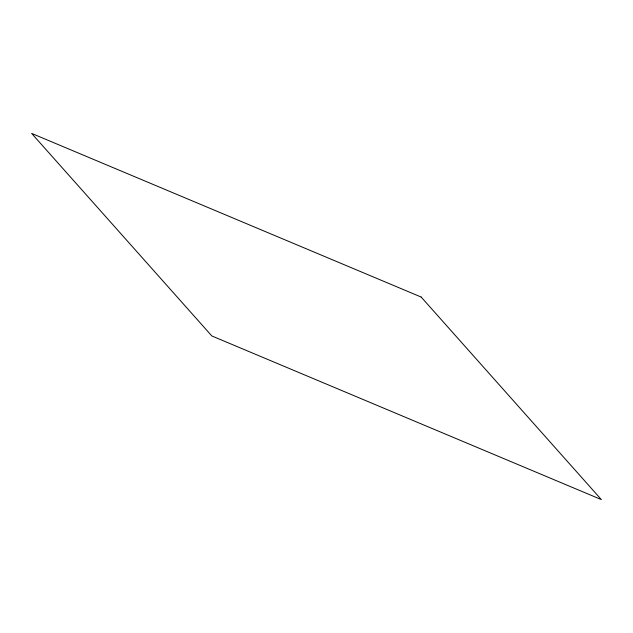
<?xml version="1.0" encoding="UTF-8"?>
<svg xmlns="http://www.w3.org/2000/svg" width="633" height="633" viewBox="0 0 633 633"><rect width="100%" height="100%" fill="white"/><g stroke="black" fill="none" stroke-linecap="round" stroke-linejoin="round"><path stroke-width="0.95" d="M421.159 297.043L31.65 133.413L211.841 335.957L601.35 499.587L421.159 297.043"/></g></svg>
